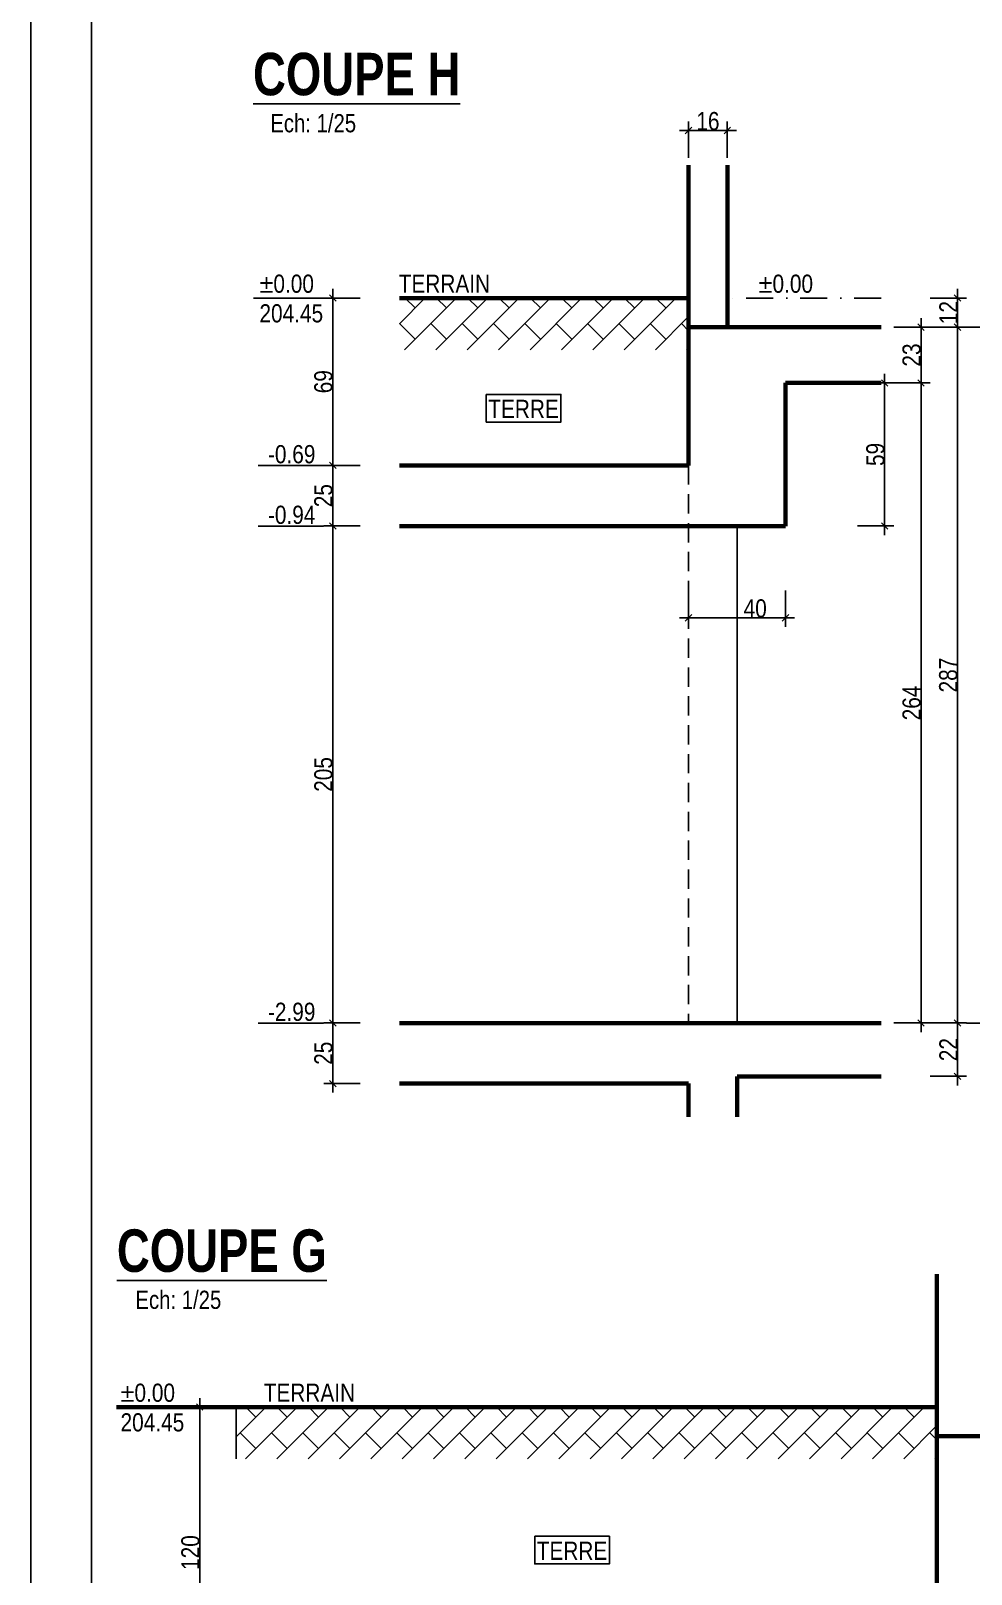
# Model space of a CAD drawing. Header units: centimetres. Extents: x 38820 to 82487, y -36363 to -12804.
# Drawn here: x 45899 to 46675, y -25191 to -23918 of the extents above; entities that cross this region are included whole.
import ezdxf
from ezdxf.enums import TextEntityAlignment as Align

# ---------------------------------------------------------------- set-up
doc = ezdxf.new("R2010")
doc.units = ezdxf.units.CM
doc.header["$LTSCALE"] = 0.5
doc.linetypes.add('CACHE2', pattern=[4.7625, 3.175, -1.5875])
doc.linetypes.add('TIRETPT2', pattern=[12.7, 6.35, -3.175, 0, -3.175])
doc.layers.get('DEFPOINTS').update_dxf_attribs({"linetype": 'CONTINUOUS'})
for name, color, linetype in [('01_Cad_2', 5, 'CONTINUOUS'), ('01_cote_gen', 4, 'CONTINUOUS'), ('01_linteaux', 2, 'CONTINUOUS'), ('01_texte', 230, 'CONTINUOUS'), ('AA_COTES', 2, 'CONTINUOUS')]:
    doc.layers.add(name, color=color, linetype=linetype)
doc.layers.add('01_murs_coup', color=5, linetype='CONTINUOUS', lineweight=60)
doc.styles.add('Arial Narrow', font='ARIALN.TTF')
doc.styles.add('impact', font='impact.ttf')
doc.styles.add('MATTE_TXT', font='arial.ttf')
doc.styles.add('STYLE2', font='ARIALN.TTF')
doc.dimstyles.new('JB25', dxfattribs={"dimscale": 0.1, "dimtxt": 150, "dimasz": 15, "dimexe": 0.1, "dimexo": 0.1, "dimgap": 0.09, "dimtad": 1, "dimdec": 1, "dimlfac": 0.5, "dimdsep": 46, "dimtxsty": 'STYLE2', "dimblk1": 'BOND_G', "dimblk2": 'BOND_D', "dimsah": 1, "dimcen": 1.5, "dimdle": 0.01, "dimse1": 1, "dimse2": 1, "dimclrd": 4, "dimclre": 2, "dimclrt": 6, "dimazin": 2, "dimtfac": 2.333333, "dimtdec": 1, "dimtix": 1, "dimtmove": 2, "dimatfit": 3, "dimldrblk": 'BOND_G', "dimfxl": 1, "dimtolj": 1, "dimtzin": 0, "dimarcsym": 0})

# ---------------------------------------------------------------- blocks, each defined once
blk = doc.blocks.new('BOND_G')
at = {"layer": 'AA_COTES', "color": 0}
for p, q in [((0, -5), (0, 15)), ((5, 0), (-5, 0)), ((1.77, 1.77), (-1.77, -1.77))]:
    blk.add_line(p, q, dxfattribs=at)
blk = doc.blocks.new('BOND_D')
at = {"layer": 'AA_COTES', "color": 0}
for p, q in [((5, 0), (-5, 0)), ((-1.77, -1.77), (1.77, 1.77)), ((0, 5), (0, -15))]:
    blk.add_line(p, q, dxfattribs=at)
blk = doc.blocks.new('*D1055')
at = {"layer": '01_cote_gen', "color": 4, "lineweight": -2, "transparency": 16777216}
blk.add_line((46038.7, -25291.7), (46038.7, -25054.7), dxfattribs=at)
at = {"layer": 'DEFPOINTS', "color": 0}
for p in [(46038.7, -25053.2), (46061.2, -25053.2), (46061.2, -25293.2)]:
    blk.add_point(p, dxfattribs=at)
at = {"layer": '01_cote_gen', "color": 4, "lineweight": -2, "transparency": 16777216, "xscale": 1.5, "yscale": 1.5, "zscale": 1.5}
for name, p, rotation in [('BOND_D', (46038.7, -25053.2), 90), ('BOND_G', (46038.7, -25293.2), 270)]:
    blk.add_blockref(name, p, dxfattribs=dict(at, rotation=rotation))
at = {"layer": '01_cote_gen', "color": 6, "transparency": 16777216, "insert": (46031.1, -25173.2), "char_height": 15, "attachment_point": 5, "rotation": 90, "style": 'STYLE2'}
blk.add_mtext('\\A1;120', dxfattribs=at)
blk = doc.blocks.new('*D1056')
at = {"layer": '01_cote_gen', "color": 4, "lineweight": -2, "transparency": 16777216}
blk.add_line((46633.8, -24163.8), (46633.8, -24206.8), dxfattribs=at)
at = {"layer": 'DEFPOINTS', "color": 0}
for p in [(46601, -24162.3), (46601, -24208.3), (46633.8, -24208.3)]:
    blk.add_point(p, dxfattribs=at)
at = {"layer": '01_cote_gen', "color": 4, "lineweight": -2, "transparency": 16777216, "xscale": 1.5, "yscale": 1.5, "zscale": 1.5}
for name, p, rotation in [('BOND_G', (46633.8, -24162.3), 90), ('BOND_D', (46633.8, -24208.3), 270)]:
    blk.add_blockref(name, p, dxfattribs=dict(at, rotation=rotation))
at = {"layer": '01_cote_gen', "color": 6, "transparency": 16777216, "insert": (46626.1, -24185.3), "char_height": 15, "attachment_point": 5, "rotation": 90, "style": 'STYLE2'}
blk.add_mtext('\\A1;23', dxfattribs=at)
blk = doc.blocks.new('*D1057')
at = {"layer": '01_cote_gen', "color": 4, "lineweight": -2, "transparency": 16777216}
blk.add_line((46633.8, -24209.8), (46633.8, -24734.8), dxfattribs=at)
at = {"layer": 'DEFPOINTS', "color": 0}
for p in [(46611.3, -24208.3), (46601, -24736.3), (46633.8, -24736.3)]:
    blk.add_point(p, dxfattribs=at)
at = {"layer": '01_cote_gen', "color": 4, "lineweight": -2, "transparency": 16777216, "xscale": 1.5, "yscale": 1.5, "zscale": 1.5}
for name, p, rotation in [('BOND_G', (46633.8, -24208.3), 90), ('BOND_D', (46633.8, -24736.3), 270)]:
    blk.add_blockref(name, p, dxfattribs=dict(at, rotation=rotation))
at = {"layer": '01_cote_gen', "color": 6, "transparency": 16777216, "insert": (46626.1, -24472.3), "char_height": 15, "attachment_point": 5, "rotation": 90, "style": 'STYLE2'}
blk.add_mtext('\\A1;264', dxfattribs=at)
blk = doc.blocks.new('*D1058')
at = {"layer": '01_cote_gen', "color": 4, "lineweight": -2, "transparency": 16777216}
blk.add_line((46663.9, -24737.8), (46663.9, -24778.8), dxfattribs=at)
at = {"layer": 'DEFPOINTS', "color": 0}
for p in [(46608.8, -24736.3), (46608.8, -24780.3), (46663.9, -24780.3)]:
    blk.add_point(p, dxfattribs=at)
at = {"layer": '01_cote_gen', "color": 4, "lineweight": -2, "transparency": 16777216, "xscale": 1.5, "yscale": 1.5, "zscale": 1.5}
for name, p, rotation in [('BOND_G', (46663.9, -24736.3), 90), ('BOND_D', (46663.9, -24780.3), 270)]:
    blk.add_blockref(name, p, dxfattribs=dict(at, rotation=rotation))
at = {"layer": '01_cote_gen', "color": 6, "transparency": 16777216, "insert": (46656.4, -24758.3), "char_height": 15, "attachment_point": 5, "rotation": 90, "style": 'STYLE2'}
blk.add_mtext('\\A1;22', dxfattribs=at)
blk = doc.blocks.new('*D1059')
at = {"layer": '01_cote_gen', "color": 4, "lineweight": -2, "transparency": 16777216}
blk.add_line((46663.9, -24163.8), (46663.9, -24734.8), dxfattribs=at)
at = {"layer": 'DEFPOINTS', "color": 0}
for p in [(46641.3, -24162.3), (46641.3, -24736.3), (46663.9, -24736.3)]:
    blk.add_point(p, dxfattribs=at)
at = {"layer": '01_cote_gen', "color": 4, "lineweight": -2, "transparency": 16777216, "xscale": 1.5, "yscale": 1.5, "zscale": 1.5}
for name, p, rotation in [('BOND_G', (46663.9, -24162.3), 90), ('BOND_D', (46663.9, -24736.3), 270)]:
    blk.add_blockref(name, p, dxfattribs=dict(at, rotation=rotation))
at = {"layer": '01_cote_gen', "color": 6, "transparency": 16777216, "insert": (46656.3, -24449.3), "char_height": 15, "attachment_point": 5, "rotation": 90, "style": 'STYLE2'}
blk.add_mtext('\\A1;287', dxfattribs=at)
blk = doc.blocks.new('*D1060')
at = {"layer": '01_cote_gen', "color": 4, "lineweight": -2, "transparency": 16777216}
blk.add_line((46663.9, -24139.8), (46663.9, -24160.8), dxfattribs=at)
at = {"layer": 'DEFPOINTS', "color": 0}
for p in [(46601, -24138.3), (46601, -24162.3), (46663.9, -24162.3)]:
    blk.add_point(p, dxfattribs=at)
at = {"layer": '01_cote_gen', "color": 4, "lineweight": -2, "transparency": 16777216, "xscale": 1.5, "yscale": 1.5, "zscale": 1.5}
for name, p, rotation in [('BOND_G', (46663.9, -24138.3), 90), ('BOND_D', (46663.9, -24162.3), 270)]:
    blk.add_blockref(name, p, dxfattribs=dict(at, rotation=rotation))
at = {"layer": '01_cote_gen', "color": 6, "transparency": 16777216, "insert": (46656.4, -24150.3), "char_height": 15, "attachment_point": 5, "rotation": 90, "style": 'STYLE2'}
blk.add_mtext('\\A1;12', dxfattribs=at)
blk = doc.blocks.new('*D1061')
at = {"layer": '01_cote_gen', "color": 4, "lineweight": -2, "transparency": 16777216}
blk.add_line((46148.5, -24784.8), (46148.5, -24737.8), dxfattribs=at)
at = {"layer": 'DEFPOINTS', "color": 0}
for p in [(46148.5, -24736.3), (46203.4, -24736.3), (46203.4, -24786.3)]:
    blk.add_point(p, dxfattribs=at)
at = {"layer": '01_cote_gen', "color": 4, "lineweight": -2, "transparency": 16777216, "xscale": 1.5, "yscale": 1.5, "zscale": 1.5}
for name, p, rotation in [('BOND_D', (46148.5, -24736.3), 90), ('BOND_G', (46148.5, -24786.3), 270)]:
    blk.add_blockref(name, p, dxfattribs=dict(at, rotation=rotation))
at = {"layer": '01_cote_gen', "color": 6, "transparency": 16777216, "insert": (46140.8, -24761.3), "char_height": 15, "attachment_point": 5, "rotation": 90, "style": 'STYLE2'}
blk.add_mtext('\\A1;25', dxfattribs=at)
blk = doc.blocks.new('*D1062')
at = {"layer": '01_cote_gen', "color": 4, "lineweight": -2, "transparency": 16777216}
blk.add_line((46148.5, -24734.8), (46148.5, -24327.8), dxfattribs=at)
at = {"layer": 'DEFPOINTS', "color": 0}
for p in [(46148.5, -24326.3), (46203.4, -24326.3), (46203.4, -24736.3)]:
    blk.add_point(p, dxfattribs=at)
at = {"layer": '01_cote_gen', "color": 4, "lineweight": -2, "transparency": 16777216, "xscale": 1.5, "yscale": 1.5, "zscale": 1.5}
for name, p, rotation in [('BOND_D', (46148.5, -24326.3), 90), ('BOND_G', (46148.5, -24736.3), 270)]:
    blk.add_blockref(name, p, dxfattribs=dict(at, rotation=rotation))
at = {"layer": '01_cote_gen', "color": 6, "transparency": 16777216, "insert": (46140.8, -24531.3), "char_height": 15, "attachment_point": 5, "rotation": 90, "style": 'STYLE2'}
blk.add_mtext('\\A1;205', dxfattribs=at)
blk = doc.blocks.new('*D1063')
at = {"layer": '01_cote_gen', "color": 4, "lineweight": -2, "transparency": 16777216}
blk.add_line((46148.5, -24324.8), (46148.5, -24277.8), dxfattribs=at)
at = {"layer": 'DEFPOINTS', "color": 0}
for p in [(46148.5, -24276.3), (46253, -24276.3), (46253, -24326.3)]:
    blk.add_point(p, dxfattribs=at)
at = {"layer": '01_cote_gen', "color": 4, "lineweight": -2, "transparency": 16777216, "xscale": 1.5, "yscale": 1.5, "zscale": 1.5}
for name, p, rotation in [('BOND_D', (46148.5, -24276.3), 90), ('BOND_G', (46148.5, -24326.3), 270)]:
    blk.add_blockref(name, p, dxfattribs=dict(at, rotation=rotation))
at = {"layer": '01_cote_gen', "color": 6, "transparency": 16777216, "insert": (46140.8, -24301.3), "char_height": 15, "attachment_point": 5, "rotation": 90, "style": 'STYLE2'}
blk.add_mtext('\\A1;25', dxfattribs=at)
blk = doc.blocks.new('*D1064')
at = {"layer": '01_cote_gen', "color": 4, "lineweight": -2, "transparency": 16777216}
blk.add_line((46148.5, -24274.8), (46148.5, -24139.8), dxfattribs=at)
at = {"layer": 'DEFPOINTS', "color": 0}
for p in [(46148.5, -24138.3), (46286.1, -24138.3), (46254.6, -24276.3)]:
    blk.add_point(p, dxfattribs=at)
at = {"layer": '01_cote_gen', "color": 4, "lineweight": -2, "transparency": 16777216, "xscale": 1.5, "yscale": 1.5, "zscale": 1.5}
for name, p, rotation in [('BOND_D', (46148.5, -24138.3), 90), ('BOND_G', (46148.5, -24276.3), 270)]:
    blk.add_blockref(name, p, dxfattribs=dict(at, rotation=rotation))
at = {"layer": '01_cote_gen', "color": 6, "transparency": 16777216, "insert": (46140.8, -24207.3), "char_height": 15, "attachment_point": 5, "rotation": 90, "style": 'STYLE2'}
blk.add_mtext('\\A1;69', dxfattribs=at)
blk = doc.blocks.new('*D1065')
at = {"layer": '01_cote_gen', "color": 4, "lineweight": -2, "transparency": 16777216}
blk.add_line((46603.8, -24209.8), (46603.8, -24324.8), dxfattribs=at)
at = {"layer": 'DEFPOINTS', "color": 0}
for p in [(46569.2, -24208.3), (46522, -24326.3), (46603.8, -24326.3)]:
    blk.add_point(p, dxfattribs=at)
at = {"layer": '01_cote_gen', "color": 4, "lineweight": -2, "transparency": 16777216, "xscale": 1.5, "yscale": 1.5, "zscale": 1.5}
for name, p, rotation in [('BOND_G', (46603.8, -24208.3), 90), ('BOND_D', (46603.8, -24326.3), 270)]:
    blk.add_blockref(name, p, dxfattribs=dict(at, rotation=rotation))
at = {"layer": '01_cote_gen', "color": 6, "transparency": 16777216, "insert": (46596.2, -24267.3), "char_height": 15, "attachment_point": 5, "rotation": 90, "style": 'STYLE2'}
blk.add_mtext('\\A1;59', dxfattribs=at)
blk = doc.blocks.new('*D1066')
at = {"layer": '01_cote_gen', "color": 4, "lineweight": -2, "transparency": 16777216}
blk.add_line((46520.5, -24402.1), (46443.5, -24402.1), dxfattribs=at)
at = {"layer": 'DEFPOINTS', "color": 0}
for p in [(46442, -24244.9), (46522, -24326.3), (46442, -24402.1)]:
    blk.add_point(p, dxfattribs=at)
at = {"layer": '01_cote_gen', "color": 4, "lineweight": -2, "transparency": 16777216, "xscale": 1.5, "yscale": 1.5, "zscale": 1.5, "rotation": 180}
blk.add_blockref('BOND_D', (46442, -24402.1), dxfattribs=at)
at = {"layer": '01_cote_gen', "color": 4, "lineweight": -2, "transparency": 16777216, "xscale": 1.5, "yscale": 1.5, "zscale": 1.5}
blk.add_blockref('BOND_G', (46522, -24402.1), dxfattribs=at)
at = {"layer": '01_cote_gen', "color": 6, "transparency": 16777216, "insert": (46497, -24394.4), "char_height": 15, "attachment_point": 5, "style": 'STYLE2'}
blk.add_mtext('\\A1;40', dxfattribs=at)
blk = doc.blocks.new('*D1067')
at = {"layer": '01_cote_gen', "color": 4, "lineweight": -2, "transparency": 16777216}
blk.add_line((46443.5, -24000.1), (46472.5, -24000.1), dxfattribs=at)
at = {"layer": 'DEFPOINTS', "color": 0}
for p in [(46474, -24000.1), (46442, -24028.8), (46474, -24028.8)]:
    blk.add_point(p, dxfattribs=at)
at = {"layer": '01_cote_gen', "color": 4, "lineweight": -2, "transparency": 16777216, "xscale": 1.5, "yscale": 1.5, "zscale": 1.5, "rotation": 180}
blk.add_blockref('BOND_G', (46442, -24000.1), dxfattribs=at)
at = {"layer": '01_cote_gen', "color": 4, "lineweight": -2, "transparency": 16777216, "xscale": 1.5, "yscale": 1.5, "zscale": 1.5}
blk.add_blockref('BOND_D', (46474, -24000.1), dxfattribs=at)
at = {"layer": '01_cote_gen', "color": 6, "transparency": 16777216, "insert": (46458, -23992.4), "char_height": 15, "attachment_point": 5, "style": 'STYLE2'}
blk.add_mtext('\\A1;16', dxfattribs=at)
blk = doc.blocks.new('*D1077')
at = {"layer": '01_cote_gen', "color": 4, "lineweight": -2, "transparency": 16777216}
blk.add_line((46835, -24206.8), (46835, -24163.8), dxfattribs=at)
at = {"layer": 'DEFPOINTS', "color": 0}
for p in [(46433.9, -24162.3), (46835, -24162.3), (46446.3, -24208.3)]:
    blk.add_point(p, dxfattribs=at)
at = {"layer": '01_cote_gen', "color": 4, "lineweight": -2, "transparency": 16777216, "xscale": 1.5, "yscale": 1.5, "zscale": 1.5}
for name, p, rotation in [('BOND_D', (46835, -24162.3), 90), ('BOND_G', (46835, -24208.3), 270)]:
    blk.add_blockref(name, p, dxfattribs=dict(at, rotation=rotation))
at = {"layer": '01_cote_gen', "color": 6, "transparency": 16777216, "insert": (46827.3, -24185.3), "char_height": 15, "attachment_point": 5, "rotation": 90, "style": 'STYLE2'}
blk.add_mtext('\\A1;23', dxfattribs=at)

msp = doc.modelspace()

# ---------------------------------------------------------------- hatches: boundary and pattern name
at = {"layer": '01_linteaux', "ltscale": 0.1}
h = msp.add_hatch(dxfattribs=at)
h.set_pattern_fill('AR-B816', color=256, scale=0.09, angle=45)
h.set_pattern_definition([(45, (-389.02, 914.89), (-12.931569, 12.931569), []), (135, (-389.02, 914.89), (-25.8631376, 2e-15), [18.288, -18.288])])
h.paths.add_polyline_path([(46203.408, -24138.336), (46203.408, -24180.955), (46442.029, -24180.955), (46442.029, -24138.336)])
h = msp.add_hatch(dxfattribs=at)
h.set_pattern_fill('AR-B816', color=256, scale=0.09, angle=45)
h.set_pattern_definition([(45, (-184.154, 0), (-12.931569, 12.931569), []), (135, (-184.154, 0), (-25.8631376, 2e-15), [18.288, -18.288])])
h.paths.add_polyline_path([(46646.896, -25053.227), (46068.764, -25053.227), (46068.764, -25095.845), (46646.896, -25095.845)])

# ---------------------------------------------------------------- linework, layer by layer
at = {"layer": '01_Cad_2'}
msp.add_line((45899.389, -26722.97), (45899.389, -22522.97), dxfattribs=at)
at = {"layer": '01_Cad_2', "color": 2}
msp.add_line((45949.389, -26672.97), (45949.389, -22572.97), dxfattribs=at)
at = {"layer": '01_cote_gen'}
msp.add_line((46068.764, -25053.227), (46068.764, -25095.845), dxfattribs=at)
at = {"layer": '01_linteaux', "linetype": 'TIRETPT2', "ltscale": 7}
msp.add_line((46600.957, -24138.336), (46474.029, -24138.336), dxfattribs=at)
at = {"layer": '01_linteaux', "linetype": 'CACHE2', "ltscale": 10}
msp.add_line((46442.029, -24276.336), (46442.029, -24736.336), dxfattribs=at)
at = {"layer": '01_linteaux'}
msp.add_line((46482.029, -24326.336), (46482.029, -24736.336), dxfattribs=at)
at = {"layer": '01_murs_coup'}
for p, q in [((46442.029, -24028.771), (46442.029, -24276.336)), ((46474.029, -24028.771), (46474.029, -24162.336)), ((46442.029, -24138.336), (46203.408, -24138.336)), ((46600.957, -24162.336), (46442.029, -24162.336)), ((46600.957, -24208.336), (46522.029, -24208.336)), ((46522.029, -24208.336), (46522.029, -24326.336)), ((46442.029, -24276.336), (46203.408, -24276.336)), ((46522.029, -24326.336), (46203.408, -24326.336)), ((46442.029, -24736.336), (46203.408, -24736.336)), ((46600.957, -24736.336), (46442.029, -24736.336)), ((46442.029, -24786.336), (46203.408, -24786.336)), ((46442.029, -24786.336), (46442.029, -24813.83)), ((46600.957, -24780.336), (46482.029, -24780.336)), ((46482.029, -24780.336), (46482.029, -24813.83)), ((46646.896, -24943.662), (46646.896, -25293.227)), ((46646.896, -25053.227), (45969.985, -25053.227)), ((46763.939, -25077.227), (46646.896, -25077.227))]:
    msp.add_line(p, q, dxfattribs=at)
at = {"layer": '01_texte'}
for p, q in [((46140.963, -24138.336), (46083.177, -24138.336)), ((46725.456, -24162.336), (46671.429, -24162.336)), ((46140.963, -24276.336), (46086.935, -24276.336)), ((46140.963, -24326.336), (46086.935, -24326.336)), ((46140.963, -24736.336), (46086.935, -24736.336)), ((46725.456, -24736.336), (46671.429, -24736.336))]:
    msp.add_line(p, q, dxfattribs=at)
for points in [[(46275.084, -24217.752), (46336.664, -24217.752), (46336.664, -24240.556), (46275.084, -24240.556)], [(46315.092, -25159.756), (46376.672, -25159.756), (46376.672, -25182.56), (46315.092, -25182.56)]]:
    msp.add_lwpolyline(points, close=True, dxfattribs=at)

# ---------------------------------------------------------------- texts
at = {"layer": '01_texte', "style": 'impact'}
for s, p in [('%%UCOUPE H', (46168.205, -23981.487)), ('%%UCOUPE G', (46056.961, -24952.127))]:
    msp.add_text(s, height=35, dxfattribs=at).set_placement(p, align=Align.BOTTOM_CENTER)
at = {"layer": '01_texte', "style": 'MATTE_TXT', "width": 0.8}
for p in [(46132.328, -24006.048), (46021.083, -24976.687)]:
    msp.add_text('Ech: 1/25', height=15, dxfattribs=at).set_placement(p, align=Align.BOTTOM_CENTER)
at = {"layer": '01_texte', "style": 'Arial Narrow'}
for s, p in [('%%P0.00', (46087.986, -24133.957)), ('TERRAIN', (46202.903, -24133.957)), ('%%P0.00', (46499.786, -24133.957)), ('204.45', (46087.986, -24158.376)), ('TERRE', (46276.75, -24237.198)), ('-0.69', (46095.002, -24274.591)), ('-0.94', (46095.002, -24324.591)), ('-2.99', (46095.002, -24734.591)), ('%%P0.00', (45973.372, -25048.847)), ('TERRAIN', (46091.523, -25048.847)), ('204.45', (45973.372, -25073.267)), ('TERRE', (46316.758, -25179.202))]:
    msp.add_text(s, height=15, dxfattribs=at).set_placement(p)

# ---------------------------------------------------------------- dimensions: what is measured, and where the dimension line sits
at = {"layer": '01_cote_gen'}
dim = msp.add_linear_dim(base=(46474.029, -24000.106), p1=(46442.029, -24028.771), p2=(46474.029, -24028.771), dimstyle='JB25', dxfattribs=at)
dim.commit()
dim.dimension.update_dxf_attribs({"geometry": '*D1067', "text_midpoint": (46458.029, -23992.438)})
for base, p1, p2, picture, middle in [((46148.463, -24138.336), (46254.623, -24276.336), (46286.139, -24138.336), '*D1064', (46140.795, -24207.336)), ((46663.929, -24162.336), (46600.957, -24138.336), (46600.957, -24162.336), '*D1060', (46656.389, -24150.336)), ((46834.971, -24162.336), (46446.285, -24208.336), (46433.886, -24162.336), '*D1077', (46827.303, -24185.336)), ((46633.756, -24208.336), (46600.957, -24162.336), (46600.957, -24208.336), '*D1056', (46626.088, -24185.336)), ((46663.929, -24736.336), (46641.256, -24162.336), (46641.256, -24736.336), '*D1059', (46656.261, -24449.336)), ((46603.839, -24326.336), (46569.171, -24208.336), (46522.029, -24326.336), '*D1065', (46596.171, -24267.336)), ((46633.756, -24736.336), (46611.256, -24208.336), (46600.957, -24736.336), '*D1057', (46626.088, -24472.336)), ((46148.463, -24276.336), (46252.964, -24326.336), (46252.964, -24276.336), '*D1063', (46140.795, -24301.336)), ((46148.463, -24326.336), (46203.408, -24736.336), (46203.408, -24326.336), '*D1062', (46140.795, -24531.336)), ((46148.463, -24736.336), (46203.408, -24786.336), (46203.408, -24736.336), '*D1061', (46140.795, -24761.336)), ((46663.929, -24780.336), (46608.831, -24736.336), (46608.831, -24780.336), '*D1058', (46656.389, -24758.336)), ((46038.749, -25053.227), (46061.249, -25293.227), (46061.249, -25053.227), '*D1055', (46031.082, -25173.227))]:
    dim = msp.add_linear_dim(base=base, p1=p1, p2=p2, angle=90, dimstyle='JB25', dxfattribs=at)
    dim.commit()
    dim.dimension.update_dxf_attribs({"geometry": picture, "text_midpoint": middle})
dim = msp.add_linear_dim(base=(46442.029, -24402.11), p1=(46522.029, -24326.336), p2=(46442.029, -24244.858), dimstyle='JB25', dxfattribs=at)
dim.commit()
dim.dimension.update_dxf_attribs({"geometry": '*D1066', "text_midpoint": (46497.014, -24394.442), "dimtype": 160})

doc.saveas('drawing.dxf')
